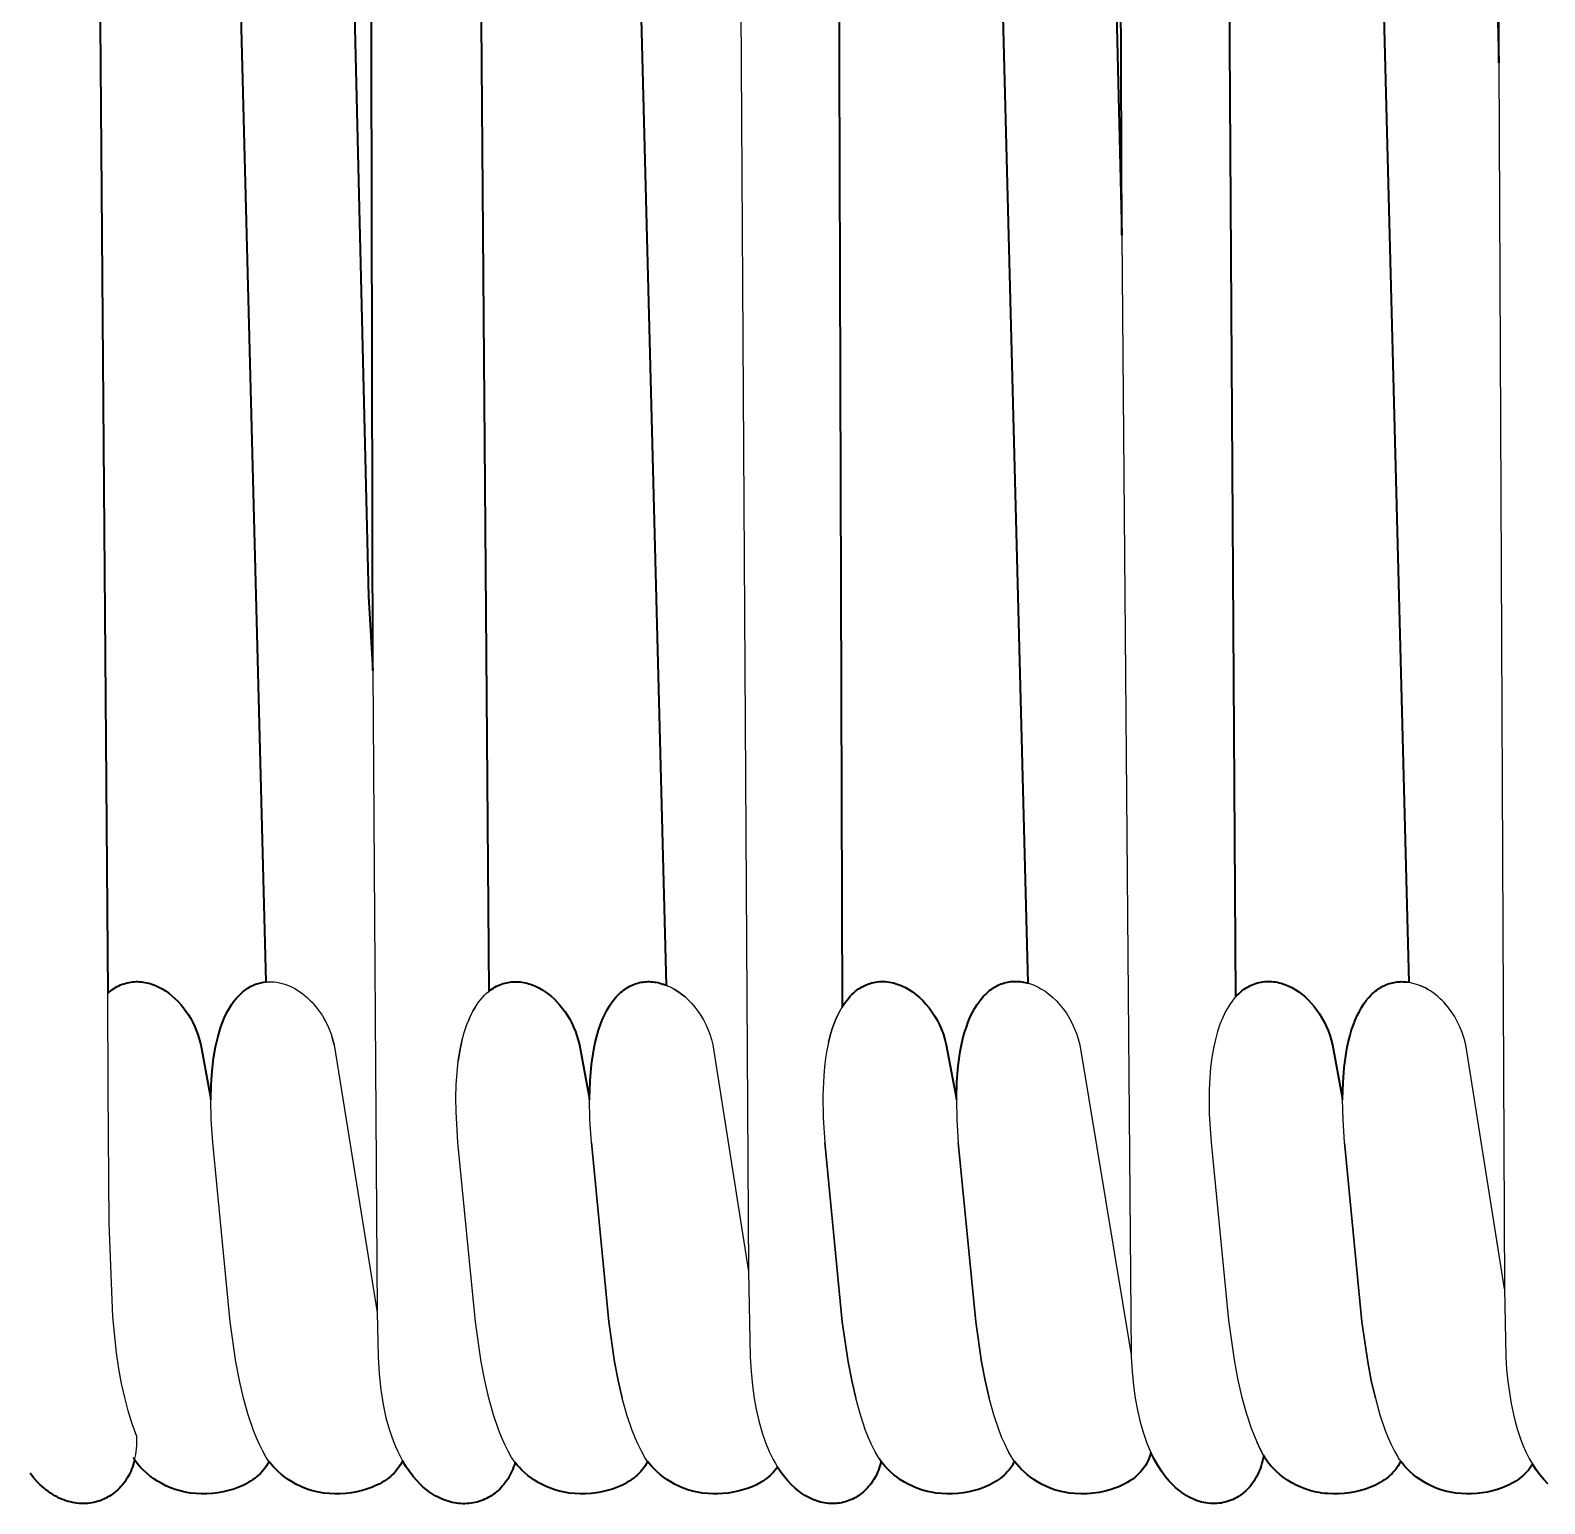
# Model space of a CAD drawing. Header units: millimetres. Extents: x 0 to 1881, y -1115 to 723.
# Drawn here: x 1532.2 to 1607.8, y -1089.6 to -1016.1 of the extents above; entities that cross this region are included whole.
import ezdxf

# ---------------------------------------------------------------- set-up
doc = ezdxf.new("R2010")
doc.units = ezdxf.units.MM
doc.layers.add('Blocks', color=7, linetype='Continuous')
doc.layers.add('Blocks$Inner', color=7, linetype='Continuous', lineweight=25, true_color=0x007f00)
doc.layers.add('Blocks$Outline', color=7, linetype='Continuous', lineweight=35, true_color=0xff3f3f)

# ---------------------------------------------------------------- blocks, each defined once
blk = doc.blocks.new('PK4 Lounge Chair Top')
at = {"layer": 'Blocks$Inner'}
for p, q in [((430.121, -335.776), (420.644, 58.159)), ((387.416, -373.026), (376.736, 39.684)), ((400.521, -373.118), (400.691, -373.175)), ((425.128, -373.025), (425.288, -373.054))]:
    blk.add_line(p, q, dxfattribs=at)
for points in [[(376.196, 219.743), (380.468, 82.014), (381.064, 63.228), (381.153, 62.451), (381.278, 61.724), (381.436, 61.047), (381.624, 60.421), (381.838, 59.847), (381.954, 59.579), (382.075, 59.325), (382.202, 59.084), (382.332, 58.857), (382.468, 58.643), (382.607, 58.443), (392.522, -353.794), (392.742, -357.5)], [(394.642, 200.475), (393.332, 82.894), (393.526, 82.753), (393.714, 82.598), (393.896, 82.429), (394.07, 82.248), (394.235, 82.052), (394.39, 81.844), (394.536, 81.622), (394.669, 81.387), (394.791, 81.139), (394.899, 80.878), (394.993, 80.605), (395.072, 80.318), (395.135, 80.019), (395.181, 79.707), (395.209, 79.382), (395.219, 79.045), (396.962, -175.76), (398.521, -373.508)], [(427.733, 57.156), (429.795, -257.209), (430.121, -335.776), (430.585, -391.638)], [(375.629, -397.544), (375.824, -397.786), (376.024, -398.005), (376.126, -398.106), (376.23, -398.202), (376.334, -398.293), (376.44, -398.378), (376.547, -398.458), (376.654, -398.532), (376.762, -398.602), (376.871, -398.666), (376.98, -398.725), (377.09, -398.779), (377.2, -398.828), (377.31, -398.873), (377.42, -398.912), (377.531, -398.946), (377.641, -398.976), (377.751, -399), (377.861, -399.02), (377.97, -399.036), (378.08, -399.046), (378.188, -399.052), (378.296, -399.054), (378.403, -399.051), (378.51, -399.044), (378.615, -399.032), (378.719, -399.016), (378.822, -398.996), (378.924, -398.971), (379.025, -398.942), (379.124, -398.91), (379.222, -398.872), (379.318, -398.831), (379.412, -398.786), (379.504, -398.737), (379.595, -398.684), (379.683, -398.628), (379.77, -398.567), (379.854, -398.503), (379.936, -398.435), (380.015, -398.363), (380.092, -398.287), (380.166, -398.209), (380.238, -398.126), (380.307, -398.04), (380.372, -397.951), (380.435, -397.858), (380.495, -397.762), (380.552, -397.663), (380.605, -397.56), (380.654, -397.454), (380.701, -397.345), (380.743, -397.233), (380.783, -397.118), (380.818, -397), (380.849, -396.879), (380.907, -396.604), (380.93, -396.462), (380.947, -396.317), (380.959, -396.169), (380.965, -396.018), (380.965, -395.863), (380.958, -395.703), (380.733, -395.076), (380.533, -394.435), (380.355, -393.77), (380.2, -393.071)], [(380.733, -395.076), (380.533, -394.435), (380.355, -393.77), (380.2, -393.071), (380.065, -392.329), (379.95, -391.534), (379.769, -389.741), (379.576, -385.074), (379.532, -378.431), (379.506, -373.606), (377.947, -175.76), (376.736, 39.684), (376.521, 79.045)], [(409.996, 82.979), (409.951, 82.935), (409.907, 82.889), (409.865, 82.841), (409.825, 82.792), (409.747, 82.688), (409.676, 82.577), (409.612, 82.459), (409.582, 82.397), (409.553, 82.334), (409.502, 82.202), (409.458, 82.063), (409.421, 81.918), (409.392, 81.765), (409.371, 81.605), (409.358, 81.438), (409.354, 81.263), (409.452, 57.624), (410.78, -257.209), (410.871, -286.185), (411.491, -387.47)], [(415.94, 81.668), (415.75, 81.542), (415.564, 81.401), (415.383, 81.245), (415.208, 81.073), (415.04, 80.886), (415.113, 80.681), (415.179, 80.469), (415.237, 80.25), (415.285, 80.024), (415.324, 79.79), (415.352, 79.549), (415.37, 79.301), (415.375, 79.045), (415.415, 14.631), (415.534, -175.76), (416.16, -374.282)], [(407.387, -373.195), (395.754, 76.332)], [(447.635, -172.429), (448.811, -257.209), (448.931, -327.17), (449.222, -388.337), (449.286, -391.742), (449.321, -392.374), (449.378, -392.968), (449.545, -394.067), (449.639, -394.527), (449.745, -394.964), (449.862, -395.378), (449.99, -395.768), (450.13, -396.135), (450.279, -396.478), (450.438, -396.798), (450.607, -397.093), (450.788, -397.372), (450.977, -397.627), (451.172, -397.861), (451.372, -398.072)], [(433.573, 79.553), (433.592, 79.303), (433.599, 79.045), (433.735, 41.495), (434.549, -175.76), (435.798, -373.778), (435.709, -373.882), (435.622, -373.993), (435.537, -374.111), (435.454, -374.236), (435.374, -374.368), (435.297, -374.508), (435.222, -374.655)], [(439.674, 57.547), (448.931, -327.17)], [(392.526, -257.209), (392.742, -357.5), (392.954, -389.529), (393.001, -391.742), (393.049, -392.588), (393.133, -393.376), (393.249, -394.106), (393.395, -394.782), (393.567, -395.393), (393.763, -395.951), (393.87, -396.211), (393.982, -396.458), (394.098, -396.694), (394.22, -396.918), (394.391, -397.201), (394.569, -397.463), (394.754, -397.704), (394.944, -397.924), (395.14, -398.123), (395.24, -398.215), (395.341, -398.302), (395.442, -398.384), (395.545, -398.461), (395.648, -398.533), (395.752, -398.601), (395.857, -398.663), (395.962, -398.721), (396.067, -398.774), (396.173, -398.823), (396.279, -398.867), (396.385, -398.906), (396.491, -398.941), (396.598, -398.971), (396.704, -398.997), (396.81, -399.019), (396.916, -399.036), (397.021, -399.049), (397.126, -399.057), (397.23, -399.062), (397.334, -399.062), (397.437, -399.058), (397.54, -399.05), (397.641, -399.038), (397.741, -399.022), (397.841, -399.001), (397.939, -398.977), (398.036, -398.95), (398.131, -398.918), (398.226, -398.882), (398.318, -398.843), (398.409, -398.8), (398.499, -398.754), (398.586, -398.703), (398.672, -398.65), (398.756, -398.592), (398.838, -398.531), (398.918, -398.467), (398.995, -398.399), (399.07, -398.328), (399.143, -398.254), (399.214, -398.176), (399.281, -398.096), (399.347, -398.011), (399.409, -397.924), (399.469, -397.834), (399.526, -397.741), (399.579, -397.644), (399.63, -397.545), (399.678, -397.443), (399.722, -397.338), (399.763, -397.23), (399.8, -397.119), (399.834, -397.005), (399.742, -396.879), (399.7, -396.817), (399.662, -396.756), (399.487, -396.444), (399.323, -396.115), (399.169, -395.768), (399.024, -395.406), (398.761, -394.633), (398.53, -393.802), (398.328, -392.918), (398.151, -391.985), (397.859, -389.992), (396.988, -381.033)], [(433.735, 41.495), (444.462, -373.05), (444.579, -373.073), (444.695, -373.102), (444.81, -373.136), (444.925, -373.177), (445.039, -373.223), (445.152, -373.274), (445.264, -373.33), (445.374, -373.392), (445.484, -373.459)], [(415.415, 14.631), (425.448, -373.094), (425.556, -373.128), (425.662, -373.166), (425.768, -373.21), (425.873, -373.258), (425.977, -373.31), (426.08, -373.368), (426.182, -373.429), (426.283, -373.495), (426.382, -373.566), (426.48, -373.64), (426.67, -373.801), (426.853, -373.979), (427.028, -374.171), (427.193, -374.377), (427.348, -374.597), (427.492, -374.829), (427.624, -375.074), (427.743, -375.33), (427.848, -375.597), (427.939, -375.874), (428.013, -376.161), (430.585, -391.638), (430.588, -391.742), (430.628, -392.474), (430.696, -393.158), (430.788, -393.799), (430.9, -394.403), (431.037, -394.994), (431.195, -395.54), (431.372, -396.044), (431.567, -396.505), (431.734, -396.842), (431.91, -397.154), (432.095, -397.44), (432.287, -397.702), (432.486, -397.939), (432.69, -398.151), (432.794, -398.249), (432.899, -398.341), (433.005, -398.426), (433.112, -398.506), (433.22, -398.581), (433.328, -398.65), (433.437, -398.713), (433.547, -398.77), (433.657, -398.822), (433.767, -398.869), (433.877, -398.911), (433.987, -398.947), (434.098, -398.977), (434.207, -399.003), (434.317, -399.023), (434.427, -399.039), (434.535, -399.049), (434.644, -399.054), (434.751, -399.055), (434.858, -399.05), (434.964, -399.041), (435.068, -399.027), (435.172, -399.008), (435.274, -398.984), (435.375, -398.956), (435.474, -398.924), (435.572, -398.886), (435.668, -398.845), (435.763, -398.799), (435.855, -398.749), (435.946, -398.694), (436.034, -398.635), (436.12, -398.572), (436.204, -398.505), (436.286, -398.434), (436.365, -398.359), (436.441, -398.28), (436.514, -398.197), (436.585, -398.11), (436.652, -398.019), (436.717, -397.925), (436.778, -397.827), (436.836, -397.725), (436.891, -397.62), (436.942, -397.511), (436.99, -397.399), (437.034, -397.284), (437.074, -397.165), (437.11, -397.042), (437.142, -396.917), (437.17, -396.788), (437.193, -396.657), (437.024, -396.342), (436.864, -396.011), (437.024, -396.342), (437.193, -396.657), (437.246, -396.756), (437.288, -396.824), (437.334, -396.893), (437.438, -397.035), (437.559, -397.179), (437.695, -397.325), (437.846, -397.47), (438.012, -397.613), (438.192, -397.753), (438.386, -397.887), (438.594, -398.013), (438.815, -398.131), (439.048, -398.238), (439.294, -398.334), (439.552, -398.415), (439.821, -398.48), (439.959, -398.507), (440.1, -398.529), (440.245, -398.546), (440.391, -398.559), (440.662, -398.569), (440.936, -398.566), (441.211, -398.548), (441.484, -398.515), (441.755, -398.468), (442.021, -398.406), (442.281, -398.33), (442.533, -398.238), (442.656, -398.186), (442.775, -398.131), (442.891, -398.072), (443.005, -398.009), (443.115, -397.942), (443.221, -397.871), (443.324, -397.797), (443.422, -397.718), (443.516, -397.636), (443.606, -397.55), (443.69, -397.46), (443.77, -397.365), (443.844, -397.267), (443.914, -397.165), (443.977, -397.059), (444.034, -396.949)], [(381.279, -373.039), (381.191, -373.028), (381.103, -373.021), (381.015, -373.017), (380.927, -373.016), (380.84, -373.019), (380.752, -373.026), (380.665, -373.037), (380.578, -373.052), (380.492, -373.07), (380.406, -373.092), (380.32, -373.118), (380.235, -373.148), (380.151, -373.182), (380.067, -373.221), (379.985, -373.263), (379.903, -373.309), (379.821, -373.36), (379.741, -373.415), (379.662, -373.474), (379.583, -373.538), (379.506, -373.606)], [(379.984, -373.263), (380.067, -373.221), (380.151, -373.182)], [(380.406, -373.092), (380.32, -373.118), (380.235, -373.148)], [(381.629, -373.117), (381.542, -373.093), (381.454, -373.071), (381.367, -373.054), (381.279, -373.039), (381.191, -373.028), (381.103, -373.021)], [(386.287, -393.802), (386.085, -392.918), (385.908, -391.985), (385.616, -389.992), (384.745, -381.033), (384.673, -379.91), (384.655, -378.885), (384.151, -376.161), (384.092, -375.928), (384.022, -375.701), (383.942, -375.481), (383.853, -375.267), (383.755, -375.061), (383.649, -374.863), (383.534, -374.672), (383.412, -374.49), (383.283, -374.316), (383.148, -374.152), (383.006, -373.997), (382.859, -373.852), (382.707, -373.717), (382.55, -373.593), (382.39, -373.48), (382.225, -373.378), (382.058, -373.288), (381.887, -373.211), (381.715, -373.145), (381.629, -373.117), (381.542, -373.093), (381.454, -373.071)], [(381.888, -373.211), (381.802, -373.176), (381.715, -373.145)], [(385.917, -373.859), (386.029, -373.734), (386.144, -373.619), (386.262, -373.515), (386.383, -373.422), (386.506, -373.338), (386.631, -373.265), (386.758, -373.202), (386.822, -373.173), (386.887, -373.148), (387.018, -373.104), (387.149, -373.069), (387.017, -373.104), (386.887, -373.148), (386.758, -373.202), (386.694, -373.232), (386.631, -373.265), (386.506, -373.338)], [(387.149, -373.069), (387.282, -373.043), (387.416, -373.026), (387.55, -373.019), (387.684, -373.019), (387.818, -373.028), (387.953, -373.045), (388.087, -373.07), (388.22, -373.103), (388.353, -373.143), (388.485, -373.191), (388.616, -373.247), (388.745, -373.309), (388.873, -373.378), (388.999, -373.455), (389.123, -373.538), (389.245, -373.627), (389.364, -373.723), (389.481, -373.825), (389.594, -373.933), (389.705, -374.046), (389.812, -374.166), (389.916, -374.291), (390.016, -374.421), (390.112, -374.557), (390.204, -374.697), (390.292, -374.842), (390.375, -374.993), (390.452, -375.147), (390.375, -374.993), (390.292, -374.842)], [(388.745, -373.309), (388.873, -373.378), (388.999, -373.455), (389.123, -373.538), (389.245, -373.627)], [(398.53, -393.802), (398.328, -392.918), (398.151, -391.985), (397.859, -389.992), (396.988, -381.033), (396.895, -379.504), (396.888, -378.809), (396.904, -378.159), (396.943, -377.553), (397.004, -376.991), (397.085, -376.47), (397.184, -375.991), (397.302, -375.551), (397.437, -375.151), (397.509, -374.965), (397.586, -374.788), (397.666, -374.621), (397.75, -374.462), (397.837, -374.313), (397.926, -374.173), (398.019, -374.041), (398.115, -373.918), (398.213, -373.803), (398.313, -373.696), (398.416, -373.598), (398.521, -373.508), (398.598, -373.448), (398.676, -373.392), (398.754, -373.341), (398.834, -373.293), (398.914, -373.249), (398.996, -373.209), (399.078, -373.173), (399.16, -373.141), (399.243, -373.113), (399.327, -373.089), (399.411, -373.068), (399.496, -373.051), (399.581, -373.037), (399.666, -373.028), (399.751, -373.021), (399.837, -373.019)], [(399.666, -373.028), (399.751, -373.021), (399.837, -373.019), (399.923, -373.019), (400.008, -373.023), (400.094, -373.031), (400.18, -373.042), (400.266, -373.056), (400.351, -373.073), (400.436, -373.094), (400.522, -373.118), (400.606, -373.145), (400.691, -373.175), (400.858, -373.244), (401.023, -373.325), (401.185, -373.417), (401.345, -373.52), (401.5, -373.634), (401.652, -373.758), (401.799, -373.893), (401.941, -374.037), (402.078, -374.19), (402.209, -374.353), (402.334, -374.524), (402.451, -374.703), (402.562, -374.89), (402.665, -375.085), (402.76, -375.287), (402.846, -375.496), (402.923, -375.712), (402.991, -375.933), (403.049, -376.161), (403.553, -378.885)], [(403.643, -381.033), (403.571, -379.91), (403.553, -378.885), (403.58, -377.971), (403.65, -377.143), (403.762, -376.4), (403.832, -376.059), (403.911, -375.738), (403.999, -375.438), (404.095, -375.156), (404.198, -374.894), (404.309, -374.65), (404.427, -374.425), (404.551, -374.218), (404.681, -374.028), (404.748, -373.94), (404.816, -373.856), (404.886, -373.777), (404.956, -373.702), (405.028, -373.63), (405.102, -373.563), (405.176, -373.5), (405.251, -373.442), (405.327, -373.387), (405.405, -373.336), (405.482, -373.289), (405.561, -373.246), (405.641, -373.206), (405.721, -373.171), (405.802, -373.139), (405.883, -373.111), (405.965, -373.087), (406.047, -373.066)], [(405.102, -373.563), (405.176, -373.5), (405.251, -373.442), (405.327, -373.387), (405.404, -373.336)], [(405.721, -373.171), (405.802, -373.139), (405.883, -373.111), (405.965, -373.087), (406.047, -373.066), (406.13, -373.049), (406.213, -373.036), (406.297, -373.026), (406.381, -373.019), (406.465, -373.016), (406.549, -373.016), (406.633, -373.02), (406.717, -373.027), (406.801, -373.037), (406.886, -373.05), (406.97, -373.067), (407.054, -373.086)], [(406.465, -373.016), (406.549, -373.016), (406.633, -373.02), (406.717, -373.027), (406.801, -373.037), (406.886, -373.05), (406.97, -373.067), (407.054, -373.086), (407.221, -373.135), (407.387, -373.195), (407.485, -373.236), (407.582, -373.282), (407.678, -373.331), (407.774, -373.384), (407.962, -373.502), (408.145, -373.634), (408.323, -373.78), (408.494, -373.94), (408.323, -373.78), (408.145, -373.634), (408.054, -373.566), (407.962, -373.502), (407.774, -373.384)], [(416.983, -373.381), (417.074, -373.322), (417.165, -373.268), (417.258, -373.22), (417.352, -373.176), (417.446, -373.138)], [(417.258, -373.219), (417.352, -373.176), (417.446, -373.138), (417.541, -373.105), (417.637, -373.077), (417.734, -373.053), (417.831, -373.035)], [(417.637, -373.077), (417.734, -373.053), (417.831, -373.035), (417.929, -373.021), (418.027, -373.013), (418.125, -373.008), (418.224, -373.009), (418.322, -373.014), (418.421, -373.023)], [(418.224, -373.009), (418.322, -373.014), (418.421, -373.023), (418.519, -373.037), (418.618, -373.055), (418.716, -373.078), (418.813, -373.104), (418.911, -373.135)], [(418.716, -373.078), (418.813, -373.104), (418.911, -373.135), (419.008, -373.17), (419.104, -373.209), (419.199, -373.252), (419.294, -373.298), (419.481, -373.403), (419.664, -373.522), (419.843, -373.656), (420.015, -373.803), (420.182, -373.962), (420.342, -374.135), (420.494, -374.319), (420.638, -374.515), (420.773, -374.722), (420.899, -374.939), (421.014, -375.166), (421.118, -375.402), (421.211, -375.647), (421.291, -375.9), (421.358, -376.161), (421.862, -378.885), (421.886, -378.011), (421.951, -377.216)], [(419.2, -373.252), (419.104, -373.209), (419.008, -373.17)], [(423.154, -373.816), (423.221, -373.741), (423.289, -373.67), (423.358, -373.603), (423.428, -373.54), (423.499, -373.48), (423.57, -373.425), (423.643, -373.372), (423.717, -373.324), (423.791, -373.279), (423.866, -373.237), (423.942, -373.199), (424.018, -373.165), (424.095, -373.133)], [(423.942, -373.199), (424.018, -373.165), (424.095, -373.133), (424.173, -373.106), (424.251, -373.081), (424.329, -373.06), (424.408, -373.042), (424.487, -373.028), (424.567, -373.017), (424.646, -373.009), (424.726, -373.004)], [(424.251, -373.081), (424.329, -373.06), (424.408, -373.042)], [(424.487, -373.028), (424.567, -373.017), (424.646, -373.009), (424.726, -373.004), (424.807, -373.002), (424.887, -373.003), (424.967, -373.007), (425.048, -373.014), (425.128, -373.025), (425.208, -373.038), (425.288, -373.054), (425.448, -373.094)], [(435.798, -373.778), (435.875, -373.696), (435.953, -373.619), (436.033, -373.546), (436.113, -373.479), (436.195, -373.416), (436.278, -373.357), (436.363, -373.304), (436.448, -373.255), (436.534, -373.21), (436.62, -373.17), (436.708, -373.135), (436.796, -373.103), (436.885, -373.076), (436.975, -373.054), (437.064, -373.035)], [(436.195, -373.416), (436.278, -373.357), (436.363, -373.304), (436.448, -373.255), (436.534, -373.21)], [(436.885, -373.076), (436.975, -373.054), (437.065, -373.035), (437.155, -373.021), (437.246, -373.011), (437.336, -373.004), (437.428, -373.002), (437.519, -373.004), (437.61, -373.01), (437.702, -373.019), (437.793, -373.032), (437.884, -373.049), (437.975, -373.07), (438.066, -373.094), (438.156, -373.122), (438.246, -373.153), (438.425, -373.226), (438.601, -373.312), (438.774, -373.411), (438.943, -373.523), (439.108, -373.647), (439.269, -373.782), (439.424, -373.929), (439.574, -374.086), (439.717, -374.254), (439.854, -374.432), (439.983, -374.619), (440.104, -374.816), (440.216, -375.021), (440.104, -374.816), (439.983, -374.619), (439.854, -374.432), (439.717, -374.254)], [(437.336, -373.004), (437.428, -373.002), (437.519, -373.004)], [(442.315, -373.961), (442.439, -373.811), (442.567, -373.675), (442.633, -373.612), (442.699, -373.552), (442.767, -373.495), (442.835, -373.442), (442.904, -373.393), (442.973, -373.346), (443.044, -373.303), (443.115, -373.262), (443.187, -373.226), (443.259, -373.192), (443.331, -373.161), (443.405, -373.133), (443.479, -373.109), (443.553, -373.087), (443.627, -373.068), (443.702, -373.052), (443.778, -373.04), (443.853, -373.03), (443.929, -373.023), (444.005, -373.018), (444.081, -373.017), (444.157, -373.018), (444.31, -373.028), (444.462, -373.05), (444.579, -373.073), (444.695, -373.102)], [(443.553, -373.087), (443.627, -373.068), (443.702, -373.052), (443.778, -373.04), (443.853, -373.03)], [(444.157, -373.018), (444.234, -373.022), (444.31, -373.028)], [(449.222, -388.337), (447.288, -376.161), (447.207, -375.853), (447.108, -375.557), (446.992, -375.273), (446.86, -375.002), (446.714, -374.744), (446.554, -374.501), (446.382, -374.273), (446.291, -374.165), (446.198, -374.061), (446.103, -373.961), (446.004, -373.866), (445.904, -373.775), (445.802, -373.689), (445.698, -373.608), (445.591, -373.531), (445.484, -373.459), (445.374, -373.392), (445.264, -373.33), (445.152, -373.274), (445.039, -373.223)], [(384.719, -377.464), (384.792, -376.837), (384.891, -376.262), (385.013, -375.74), (385.083, -375.498), (385.157, -375.268), (385.237, -375.051), (385.321, -374.846), (385.41, -374.652), (385.504, -374.471), (385.601, -374.301), (385.703, -374.142), (385.808, -373.995), (385.917, -373.859), (386.029, -373.734), (386.144, -373.619)], [(404.681, -374.028), (404.747, -373.94), (404.816, -373.856)], [(408.494, -373.939), (408.659, -374.112), (408.815, -374.297), (408.964, -374.494), (409.103, -374.702), (409.232, -374.921), (409.351, -375.15), (409.458, -375.389)], [(415.479, -376.051), (415.568, -375.697), (415.668, -375.368), (415.778, -375.062), (415.896, -374.779), (416.024, -374.519), (416.16, -374.282), (416.234, -374.165), (416.31, -374.055), (416.389, -373.951), (416.469, -373.852), (416.551, -373.76), (416.634, -373.673), (416.719, -373.592), (416.806, -373.516)], [(423.428, -373.54), (423.289, -373.67), (423.221, -373.741), (423.154, -373.816), (423.023, -373.977), (422.898, -374.153), (422.778, -374.346), (422.664, -374.555), (422.555, -374.78), (422.453, -375.023), (422.358, -375.282), (422.27, -375.559), (422.19, -375.854), (422.117, -376.167), (422.053, -376.498), (421.951, -377.216), (421.886, -378.011), (421.862, -378.885), (421.88, -379.91), (421.952, -381.033), (422.823, -389.992), (423.115, -391.985), (423.292, -392.918), (423.494, -393.802)], [(442.567, -373.675), (442.439, -373.811), (442.315, -373.961), (442.195, -374.126), (442.08, -374.305), (441.97, -374.498)], [(446.004, -373.866), (445.904, -373.775), (445.802, -373.689)], [(446.554, -374.501), (446.382, -374.273), (446.198, -374.061)], [(383.412, -374.49), (383.534, -374.672), (383.649, -374.863)], [(397.837, -374.313), (397.75, -374.462), (397.666, -374.621), (397.586, -374.788), (397.51, -374.965)], [(408.964, -374.494), (409.103, -374.702), (409.232, -374.921), (409.351, -375.15), (409.458, -375.389), (409.553, -375.638), (409.635, -375.895), (409.704, -376.161), (411.491, -387.47), (411.573, -391.742), (411.615, -392.472), (411.684, -393.158), (411.772, -393.811), (411.883, -394.422), (412.015, -394.991), (412.166, -395.518), (412.335, -396.005), (412.521, -396.453), (412.722, -396.862)], [(416.024, -374.519), (415.896, -374.779), (415.778, -375.062), (415.668, -375.368), (415.568, -375.697), (415.479, -376.051), (415.401, -376.43), (415.335, -376.834), (415.28, -377.263), (415.239, -377.719), (415.198, -378.711), (415.215, -379.815), (415.297, -381.033)], [(421.211, -375.647), (421.118, -375.402), (421.014, -375.166), (420.899, -374.939), (420.773, -374.722)], [(435.374, -374.368), (435.297, -374.508), (435.222, -374.655), (435.15, -374.81), (435.016, -375.143), (434.894, -375.507), (434.785, -375.903), (434.691, -376.332), (434.613, -376.795), (434.55, -377.291), (434.505, -377.823), (434.479, -378.391)], [(441.227, -381.033), (441.155, -379.91), (441.137, -378.885), (441.159, -378.054), (441.217, -377.294), (441.31, -376.604), (441.434, -375.981), (441.507, -375.694), (441.587, -375.424), (441.674, -375.169), (441.767, -374.93), (441.866, -374.707)], [(441.674, -375.169), (441.767, -374.93), (441.866, -374.707), (441.97, -374.498), (442.08, -374.305), (442.195, -374.126)], [(390.452, -375.147), (390.525, -375.306), (390.593, -375.469), (390.655, -375.636), (390.711, -375.807), (390.762, -375.982), (390.806, -376.161), (392.954, -389.529)], [(403.832, -376.059), (403.911, -375.738), (403.999, -375.438)], [(434.894, -375.507), (434.785, -375.903), (434.691, -376.332), (434.613, -376.795), (434.55, -377.291), (434.505, -377.823), (434.479, -378.391), (434.483, -379.636), (434.572, -381.033), (435.434, -389.909), (435.721, -391.889), (435.894, -392.817), (436.091, -393.698), (436.316, -394.527), (436.573, -395.3), (436.714, -395.663), (436.864, -396.011)], [(440.216, -375.021), (440.32, -375.234), (440.414, -375.455), (440.498, -375.683), (440.571, -375.919), (440.632, -376.161), (441.137, -378.885)], [(390.806, -376.161), (390.762, -375.982), (390.711, -375.807)], [(397.184, -375.991), (397.085, -376.47), (397.004, -376.991)], [(441.31, -376.604), (441.368, -376.284), (441.434, -375.981)], [(415.335, -376.834), (415.28, -377.263), (415.239, -377.719)], [(396.895, -379.504), (396.888, -378.809), (396.904, -378.159)], [(394.22, -396.918), (394.164, -397.03), (394.101, -397.138), (394.033, -397.242), (393.959, -397.342), (393.88, -397.438), (393.796, -397.53), (393.707, -397.618), (393.613, -397.702), (393.514, -397.781), (393.412, -397.857), (393.306, -397.929), (393.195, -397.997), (393.082, -398.062), (392.965, -398.122), (392.845, -398.178), (392.722, -398.231), (392.469, -398.324), (392.207, -398.403), (391.939, -398.466), (391.667, -398.514), (391.391, -398.547), (391.114, -398.566), (390.838, -398.569), (390.565, -398.559), (390.299, -398.532), (390.042, -398.49), (389.795, -398.434), (389.557, -398.364), (389.328, -398.282), (389.11, -398.189), (388.902, -398.087), (388.706, -397.976), (388.52, -397.859), (388.345, -397.735), (388.182, -397.608), (388.031, -397.477), (387.893, -397.345), (387.766, -397.212), (387.653, -397.079), (387.552, -396.949), (387.482, -396.851), (387.449, -396.803), (387.419, -396.756), (387.245, -396.444), (387.081, -396.115), (386.926, -395.768), (386.781, -395.406), (386.518, -394.633), (386.287, -393.802), (386.085, -392.918), (385.908, -391.985), (385.616, -389.992), (384.745, -381.033)], [(406.143, -396.444), (405.978, -396.115), (405.824, -395.768), (405.679, -395.406), (405.416, -394.633), (405.185, -393.802), (404.983, -392.918), (404.806, -391.985), (404.514, -389.992), (403.643, -381.033), (404.514, -389.992), (404.806, -391.985), (404.983, -392.918), (405.185, -393.802)], [(412.335, -396.005), (412.521, -396.453), (412.722, -396.862), (412.828, -397.053), (412.937, -397.234), (413.104, -397.485), (413.276, -397.716), (413.453, -397.928), (413.635, -398.12), (413.821, -398.294), (413.915, -398.373), (414.01, -398.448), (414.106, -398.519), (414.202, -398.585), (414.299, -398.646), (414.396, -398.703), (414.494, -398.756), (414.591, -398.804), (414.69, -398.848), (414.788, -398.887), (414.886, -398.923), (414.985, -398.954), (415.083, -398.981), (415.181, -399.003), (415.279, -399.022), (415.377, -399.036), (415.474, -399.047), (415.571, -399.053), (415.667, -399.056), (415.763, -399.054), (415.858, -399.049), (415.952, -399.04), (416.046, -399.027), (416.138, -399.011), (416.229, -398.99), (416.32, -398.966), (416.409, -398.939), (416.497, -398.907), (416.584, -398.872), (416.669, -398.834), (416.753, -398.792), (416.836, -398.747), (416.916, -398.698), (416.995, -398.646), (417.073, -398.591), (417.148, -398.532), (417.222, -398.47), (417.294, -398.405), (417.364, -398.337), (417.431, -398.265), (417.496, -398.191), (417.559, -398.113), (417.62, -398.032), (417.678, -397.949), (417.734, -397.862), (417.787, -397.773), (417.838, -397.68), (417.885, -397.585), (417.93, -397.487), (417.972, -397.387), (418.047, -397.177), (418.11, -396.957), (418.036, -396.855), (418.002, -396.805), (417.971, -396.756), (417.797, -396.444), (417.632, -396.115), (417.478, -395.768), (417.333, -395.406), (417.07, -394.633), (416.839, -393.802), (416.637, -392.918), (416.46, -391.985), (416.168, -389.992), (415.297, -381.033), (416.168, -389.992), (416.46, -391.985), (416.637, -392.918), (416.839, -393.802)], [(418.002, -396.805), (418.036, -396.855), (418.11, -396.957), (418.211, -397.088), (418.325, -397.219), (418.451, -397.352), (418.59, -397.484), (418.741, -397.614), (418.904, -397.741), (419.078, -397.863), (419.264, -397.98), (419.46, -398.09), (419.667, -398.191), (419.885, -398.283), (420.112, -398.365), (420.349, -398.434), (420.596, -398.491), (420.852, -398.532), (421.116, -398.559), (421.388, -398.569), (421.661, -398.566), (421.936, -398.548), (422.209, -398.515), (422.48, -398.468), (422.747, -398.406), (423.007, -398.33), (423.259, -398.238), (423.5, -398.131), (423.617, -398.072), (423.73, -398.009), (423.84, -397.942), (423.946, -397.871), (424.049, -397.797), (424.147, -397.718), (424.241, -397.636), (424.331, -397.55), (424.416, -397.46), (424.495, -397.365), (424.57, -397.267), (424.639, -397.165), (424.702, -397.059), (424.76, -396.949), (424.689, -396.851), (424.656, -396.803), (424.641, -396.779), (424.627, -396.756), (424.452, -396.444), (424.288, -396.115), (424.133, -395.768), (423.989, -395.406), (423.725, -394.633), (423.494, -393.802), (423.292, -392.918), (423.115, -391.985), (422.823, -389.992), (421.952, -381.033)], [(442.769, -393.802), (442.567, -392.918), (442.39, -391.985), (442.098, -389.992), (441.227, -381.033), (442.098, -389.992), (442.39, -391.985), (442.567, -392.918), (442.769, -393.802), (443, -394.633), (443.263, -395.406), (443.408, -395.768), (443.562, -396.115), (443.727, -396.444), (443.901, -396.756), (443.931, -396.803), (443.964, -396.851), (444.034, -396.949), (444.135, -397.079), (444.248, -397.212), (444.374, -397.345), (444.513, -397.477), (444.664, -397.608), (444.827, -397.735), (445.001, -397.859), (445.187, -397.976), (445.384, -398.086), (445.592, -398.189), (445.81, -398.282), (446.038, -398.364), (446.276, -398.434), (446.524, -398.49), (446.781, -398.532), (447.047, -398.559), (447.306, -398.569), (447.568, -398.566), (447.831, -398.551), (448.093, -398.521), (448.353, -398.479), (448.609, -398.423), (448.86, -398.353), (449.103, -398.269), (449.338, -398.172), (449.452, -398.118), (449.562, -398.06), (449.671, -397.999), (449.775, -397.935), (449.877, -397.867), (449.975, -397.795), (450.069, -397.72), (450.159, -397.641), (450.245, -397.559), (450.327, -397.473), (450.404, -397.383), (450.477, -397.29), (450.545, -397.194), (450.607, -397.093)], [(435.894, -392.817), (436.091, -393.698), (436.316, -394.527)], [(393.395, -394.782), (393.567, -395.393), (393.763, -395.951)], [(449.639, -394.527), (449.745, -394.964), (449.862, -395.378), (449.99, -395.768), (450.13, -396.135)], [(399.834, -397.005), (399.938, -397.133), (400.053, -397.262), (400.181, -397.392), (400.32, -397.52), (400.471, -397.647), (400.633, -397.769), (400.806, -397.888), (400.989, -398.001), (401.183, -398.107), (401.387, -398.205), (401.601, -398.293), (401.824, -398.372), (402.057, -398.439), (402.299, -398.493), (402.549, -398.533), (402.807, -398.559), (403.078, -398.569), (403.352, -398.566), (403.627, -398.548), (403.9, -398.515), (404.171, -398.468), (404.438, -398.406), (404.697, -398.33), (404.949, -398.238), (405.191, -398.131), (405.307, -398.072), (405.421, -398.009), (405.531, -397.942), (405.637, -397.872), (405.74, -397.797), (405.838, -397.719), (405.932, -397.636), (406.021, -397.55), (406.106, -397.46), (406.186, -397.365), (406.26, -397.267), (406.329, -397.165), (406.393, -397.059), (406.45, -396.949), (406.38, -396.851), (406.347, -396.803), (406.317, -396.756), (406.143, -396.444), (405.978, -396.115), (405.824, -395.768)], [(443.263, -395.406), (443.408, -395.768), (443.562, -396.115)], [(380.764, -396.756), (380.849, -396.879), (380.946, -397.013), (381.056, -397.149), (381.181, -397.286), (381.319, -397.424), (381.47, -397.56), (381.634, -397.693), (381.81, -397.822), (381.999, -397.945), (382.2, -398.061), (382.412, -398.169), (382.635, -398.267), (382.87, -398.353), (383.115, -398.427), (383.37, -398.487), (383.635, -398.531), (383.91, -398.559), (384.181, -398.569), (384.454, -398.566), (384.729, -398.548), (385.003, -398.515), (385.273, -398.468), (385.54, -398.406), (385.8, -398.33), (386.052, -398.238), (386.293, -398.131), (386.41, -398.072), (386.523, -398.009), (386.633, -397.942), (386.739, -397.872), (386.842, -397.797), (386.94, -397.719), (387.034, -397.636), (387.124, -397.55), (387.208, -397.46), (387.288, -397.365), (387.363, -397.267), (387.432, -397.165), (387.495, -397.059), (387.552, -396.949)], [(424.76, -396.949), (424.86, -397.079), (424.973, -397.212), (425.099, -397.345), (425.238, -397.477), (425.389, -397.608), (425.552, -397.735), (425.727, -397.859), (425.912, -397.976), (426.109, -398.087), (426.317, -398.189), (426.535, -398.282), (426.763, -398.364), (427.001, -398.434), (427.249, -398.49), (427.506, -398.532), (427.772, -398.559), (428.075, -398.57), (428.38, -398.563), (428.686, -398.538), (428.99, -398.495), (429.289, -398.434), (429.582, -398.354), (429.724, -398.307), (429.864, -398.256), (430.001, -398.2), (430.135, -398.139), (430.265, -398.073), (430.391, -398.003), (430.513, -397.927), (430.63, -397.847), (430.743, -397.763), (430.85, -397.673), (430.952, -397.578), (431.048, -397.479), (431.137, -397.374), (431.221, -397.265), (431.297, -397.151), (431.366, -397.032), (431.429, -396.908), (431.483, -396.778), (431.529, -396.644), (431.567, -396.505)], [(412.937, -397.234), (412.871, -397.325), (412.8, -397.413), (412.724, -397.498), (412.645, -397.579), (412.562, -397.657), (412.475, -397.732), (412.384, -397.803), (412.29, -397.871), (412.193, -397.936), (412.093, -397.998), (411.884, -398.112), (411.664, -398.212), (411.436, -398.301), (411.201, -398.376), (410.959, -398.439), (410.713, -398.49), (410.464, -398.528), (410.213, -398.554), (409.962, -398.567), (409.711, -398.569), (409.463, -398.559), (409.197, -398.532), (408.94, -398.49), (408.692, -398.434), (408.454, -398.364), (408.226, -398.282), (408.008, -398.189), (407.8, -398.087), (407.603, -397.976), (407.418, -397.859), (407.243, -397.735), (407.08, -397.608), (406.929, -397.477), (406.791, -397.345), (406.664, -397.212), (406.551, -397.079), (406.45, -396.949)]]:
    blk.add_lwpolyline(points, dxfattribs=at)
for points in [[(416.983, -373.381), (416.894, -373.446), (416.806, -373.516), (416.894, -373.446)], [(384.673, -378.147), (384.719, -377.464), (384.673, -378.147), (384.655, -378.885)]]:
    blk.add_lwpolyline(points, close=True, dxfattribs=at)
at = {"layer": 'Blocks$Outline'}
for points in [[(451.372, -398.072), (451.172, -397.861), (450.977, -397.627), (450.788, -397.372), (450.607, -397.093), (450.545, -397.194), (450.477, -397.29), (450.404, -397.383), (450.327, -397.473), (450.245, -397.559), (450.159, -397.641), (450.069, -397.72), (449.975, -397.795), (449.877, -397.867), (449.775, -397.935), (449.671, -397.999), (449.562, -398.06), (449.452, -398.118), (449.338, -398.172), (449.103, -398.269), (448.86, -398.353), (448.609, -398.423), (448.353, -398.479), (448.093, -398.521), (447.831, -398.551), (447.568, -398.566), (447.306, -398.569), (447.047, -398.559), (446.781, -398.532), (446.524, -398.49), (446.276, -398.434), (446.038, -398.364), (445.81, -398.282), (445.592, -398.189), (445.384, -398.086), (445.187, -397.976), (445.001, -397.859), (444.827, -397.735), (444.664, -397.608), (444.513, -397.477), (444.374, -397.345), (444.248, -397.212), (444.135, -397.079), (444.034, -396.949), (443.977, -397.059), (443.914, -397.165), (443.844, -397.267), (443.77, -397.365), (443.69, -397.46), (443.606, -397.55), (443.516, -397.636), (443.422, -397.718), (443.324, -397.797), (443.221, -397.871), (443.115, -397.942), (443.005, -398.009), (442.891, -398.072), (442.775, -398.131), (442.656, -398.186), (442.533, -398.238), (442.281, -398.33), (442.021, -398.406), (441.755, -398.468), (441.484, -398.515), (441.211, -398.548), (440.936, -398.566), (440.662, -398.569), (440.391, -398.559), (440.245, -398.546), (440.1, -398.529), (439.959, -398.507), (439.821, -398.48), (439.552, -398.415), (439.294, -398.334), (439.048, -398.238), (438.815, -398.131), (438.594, -398.013), (438.386, -397.887), (438.192, -397.753), (438.012, -397.613), (437.846, -397.47), (437.695, -397.325), (437.559, -397.179), (437.438, -397.035), (437.334, -396.893), (437.288, -396.824), (437.246, -396.756), (437.193, -396.657), (437.17, -396.788), (437.142, -396.917), (437.11, -397.042), (437.074, -397.165), (437.034, -397.284), (436.99, -397.399), (436.942, -397.511), (436.891, -397.62), (436.836, -397.725), (436.778, -397.827), (436.717, -397.925), (436.652, -398.019), (436.585, -398.11), (436.514, -398.197), (436.441, -398.28), (436.365, -398.359), (436.286, -398.434), (436.204, -398.505), (436.12, -398.572), (436.034, -398.635), (435.946, -398.694), (435.855, -398.749), (435.763, -398.799), (435.668, -398.845), (435.572, -398.886), (435.474, -398.924), (435.375, -398.956), (435.274, -398.984), (435.172, -399.008), (435.068, -399.027), (434.964, -399.041), (434.858, -399.05), (434.751, -399.055), (434.644, -399.054), (434.535, -399.049), (434.427, -399.039), (434.317, -399.023), (434.207, -399.003), (434.098, -398.977), (433.987, -398.947), (433.877, -398.911), (433.767, -398.869), (433.657, -398.822), (433.547, -398.77), (433.437, -398.713), (433.328, -398.65), (433.22, -398.581), (433.112, -398.506), (433.005, -398.426), (432.899, -398.341), (432.794, -398.249), (432.69, -398.151), (432.486, -397.939), (432.287, -397.702), (432.095, -397.44), (431.91, -397.154), (431.734, -396.842), (431.567, -396.505), (431.529, -396.644), (431.483, -396.778), (431.429, -396.908), (431.366, -397.032), (431.297, -397.151), (431.221, -397.265), (431.137, -397.374), (431.048, -397.479), (430.952, -397.578), (430.85, -397.673), (430.743, -397.763), (430.63, -397.847), (430.513, -397.927), (430.391, -398.003), (430.265, -398.073), (430.135, -398.139), (430.001, -398.2), (429.864, -398.256), (429.724, -398.307), (429.582, -398.354), (429.289, -398.434), (428.99, -398.495), (428.686, -398.538), (428.38, -398.563), (428.075, -398.57), (427.772, -398.559), (427.506, -398.532), (427.249, -398.49), (427.001, -398.434), (426.763, -398.364), (426.535, -398.282), (426.317, -398.189), (426.109, -398.087), (425.912, -397.976), (425.727, -397.859), (425.552, -397.735), (425.389, -397.608), (425.238, -397.477), (425.099, -397.345), (424.973, -397.212), (424.86, -397.079), (424.76, -396.949), (424.702, -397.059), (424.639, -397.165), (424.57, -397.267), (424.495, -397.365), (424.416, -397.46), (424.331, -397.55), (424.241, -397.636), (424.147, -397.718), (424.049, -397.797), (423.946, -397.871), (423.84, -397.942), (423.73, -398.009), (423.617, -398.072), (423.5, -398.131), (423.259, -398.238), (423.007, -398.33), (422.747, -398.406), (422.48, -398.468), (422.209, -398.515), (421.936, -398.548), (421.661, -398.566), (421.388, -398.569), (421.116, -398.559), (420.852, -398.532), (420.596, -398.491), (420.349, -398.434), (420.112, -398.365), (419.885, -398.283), (419.667, -398.191), (419.46, -398.09), (419.264, -397.98), (419.078, -397.863), (418.904, -397.741), (418.741, -397.614), (418.59, -397.484), (418.451, -397.352), (418.325, -397.219), (418.211, -397.088), (418.11, -396.957), (418.047, -397.177), (417.972, -397.387), (417.93, -397.487), (417.885, -397.585), (417.838, -397.68), (417.787, -397.773), (417.734, -397.862), (417.678, -397.949), (417.62, -398.032), (417.559, -398.113), (417.496, -398.191), (417.431, -398.265), (417.364, -398.337), (417.294, -398.405), (417.222, -398.47), (417.148, -398.532), (417.073, -398.591), (416.995, -398.646), (416.916, -398.698), (416.836, -398.747), (416.753, -398.792), (416.669, -398.834), (416.584, -398.872), (416.497, -398.907), (416.409, -398.939), (416.32, -398.966), (416.229, -398.99), (416.138, -399.011), (416.046, -399.027), (415.952, -399.04), (415.858, -399.049), (415.763, -399.054), (415.667, -399.056), (415.571, -399.053), (415.474, -399.047), (415.377, -399.036), (415.279, -399.022), (415.181, -399.003), (415.083, -398.981), (414.985, -398.954), (414.886, -398.923), (414.788, -398.887), (414.69, -398.848), (414.591, -398.804), (414.494, -398.756), (414.396, -398.703), (414.299, -398.646), (414.202, -398.585), (414.106, -398.519), (414.01, -398.448), (413.915, -398.373), (413.821, -398.294), (413.635, -398.12), (413.453, -397.928), (413.276, -397.716), (413.104, -397.485), (412.937, -397.234), (412.871, -397.325), (412.8, -397.413), (412.724, -397.498), (412.645, -397.579), (412.562, -397.657), (412.475, -397.732), (412.384, -397.803), (412.29, -397.871), (412.193, -397.936), (412.093, -397.998), (411.884, -398.112), (411.664, -398.212), (411.436, -398.301), (411.201, -398.376), (410.959, -398.439), (410.713, -398.49), (410.464, -398.528), (410.213, -398.554), (409.962, -398.567), (409.711, -398.569), (409.463, -398.559), (409.197, -398.532), (408.94, -398.49), (408.692, -398.434), (408.454, -398.364), (408.226, -398.282), (408.008, -398.189), (407.8, -398.087), (407.603, -397.976), (407.418, -397.859), (407.243, -397.735), (407.08, -397.608), (406.929, -397.477), (406.791, -397.345), (406.664, -397.212), (406.551, -397.079), (406.45, -396.949), (406.393, -397.059), (406.329, -397.165), (406.26, -397.267), (406.186, -397.365), (406.106, -397.46), (406.021, -397.55), (405.932, -397.636), (405.838, -397.719), (405.74, -397.797), (405.637, -397.872), (405.531, -397.942), (405.421, -398.009), (405.307, -398.072), (405.191, -398.131), (404.949, -398.238), (404.697, -398.33), (404.438, -398.406), (404.171, -398.468), (403.9, -398.515), (403.627, -398.548), (403.352, -398.566), (403.078, -398.569), (402.807, -398.559), (402.549, -398.533), (402.299, -398.493), (402.057, -398.439), (401.824, -398.372), (401.601, -398.293), (401.387, -398.205), (401.183, -398.107), (400.989, -398.001), (400.806, -397.888), (400.633, -397.769), (400.471, -397.647), (400.32, -397.52), (400.181, -397.392), (400.053, -397.262), (399.938, -397.133), (399.834, -397.005), (399.8, -397.119), (399.763, -397.23), (399.722, -397.338), (399.678, -397.443), (399.63, -397.545), (399.579, -397.644), (399.526, -397.741), (399.469, -397.834), (399.409, -397.924), (399.347, -398.011), (399.281, -398.096), (399.214, -398.176), (399.143, -398.254), (399.07, -398.328), (398.995, -398.399), (398.918, -398.467), (398.838, -398.531), (398.756, -398.592), (398.672, -398.65), (398.586, -398.703), (398.499, -398.754), (398.409, -398.8), (398.318, -398.843), (398.226, -398.882), (398.131, -398.918), (398.036, -398.95), (397.939, -398.977), (397.841, -399.001), (397.741, -399.022), (397.641, -399.038), (397.54, -399.05), (397.437, -399.058), (397.334, -399.062), (397.23, -399.062), (397.126, -399.057), (397.021, -399.049), (396.916, -399.036), (396.81, -399.019), (396.704, -398.997), (396.598, -398.971), (396.491, -398.941), (396.385, -398.906), (396.279, -398.867), (396.173, -398.823), (396.067, -398.774), (395.962, -398.721), (395.857, -398.663), (395.752, -398.601), (395.648, -398.533), (395.545, -398.461), (395.442, -398.384), (395.341, -398.302), (395.24, -398.215), (395.14, -398.123), (394.944, -397.924), (394.754, -397.704), (394.569, -397.463), (394.391, -397.201), (394.22, -396.918), (394.164, -397.03), (394.101, -397.138), (394.033, -397.242), (393.959, -397.342), (393.88, -397.438), (393.796, -397.53), (393.707, -397.618), (393.613, -397.702), (393.514, -397.781), (393.412, -397.857), (393.306, -397.929), (393.195, -397.997), (393.082, -398.062), (392.965, -398.122), (392.845, -398.178), (392.722, -398.231), (392.469, -398.324), (392.207, -398.403), (391.939, -398.466), (391.667, -398.514), (391.391, -398.547), (391.114, -398.566), (390.838, -398.569), (390.565, -398.559), (390.299, -398.532), (390.042, -398.49), (389.795, -398.434), (389.557, -398.364), (389.328, -398.282), (389.11, -398.189), (388.902, -398.087), (388.706, -397.976), (388.52, -397.859), (388.345, -397.735), (388.182, -397.608), (388.031, -397.477), (387.893, -397.345), (387.766, -397.212), (387.653, -397.079), (387.552, -396.949), (387.495, -397.059), (387.432, -397.165), (387.363, -397.267), (387.288, -397.365), (387.208, -397.46), (387.124, -397.55), (387.034, -397.636), (386.94, -397.719), (386.842, -397.797), (386.739, -397.872), (386.633, -397.942), (386.523, -398.009), (386.41, -398.072), (386.293, -398.131), (386.052, -398.238), (385.8, -398.33), (385.54, -398.406), (385.273, -398.468), (385.003, -398.515), (384.729, -398.548), (384.454, -398.566), (384.181, -398.569), (383.91, -398.559), (383.635, -398.531), (383.37, -398.487), (383.115, -398.427), (382.87, -398.353), (382.635, -398.267), (382.412, -398.169), (382.2, -398.061), (381.999, -397.945), (381.81, -397.822), (381.634, -397.693), (381.47, -397.56), (381.319, -397.424), (381.181, -397.286), (381.056, -397.149), (380.946, -397.013), (380.849, -396.879), (380.818, -397), (380.783, -397.118), (380.743, -397.233), (380.701, -397.345), (380.654, -397.454), (380.605, -397.56), (380.552, -397.663), (380.495, -397.762), (380.435, -397.858), (380.372, -397.951), (380.307, -398.04), (380.238, -398.126), (380.166, -398.209), (380.092, -398.287), (380.015, -398.363), (379.936, -398.435), (379.854, -398.503), (379.77, -398.567), (379.683, -398.628), (379.595, -398.684), (379.504, -398.737), (379.412, -398.786), (379.318, -398.831), (379.222, -398.872), (379.124, -398.91), (379.025, -398.942), (378.924, -398.971), (378.822, -398.996), (378.719, -399.016), (378.615, -399.032), (378.51, -399.044), (378.403, -399.051), (378.296, -399.054), (378.188, -399.052), (378.08, -399.046), (377.97, -399.036), (377.861, -399.02), (377.751, -399), (377.641, -398.976), (377.531, -398.946), (377.42, -398.912), (377.31, -398.873), (377.2, -398.828), (377.09, -398.779), (376.98, -398.725), (376.871, -398.666), (376.762, -398.602), (376.654, -398.532), (376.547, -398.458), (376.44, -398.378), (376.334, -398.293), (376.23, -398.202), (376.126, -398.106), (376.024, -398.005), (375.824, -397.786), (375.629, -397.544)], [(396.962, -175.76), (398.521, -373.508), (398.598, -373.448), (398.676, -373.392), (398.754, -373.341), (398.834, -373.293), (398.914, -373.249), (398.996, -373.209), (399.078, -373.173), (399.16, -373.141), (399.243, -373.113), (399.327, -373.089), (399.411, -373.068), (399.496, -373.051), (399.581, -373.037), (399.666, -373.028), (399.751, -373.021), (399.837, -373.019), (399.923, -373.019), (400.008, -373.023), (400.094, -373.031), (400.18, -373.042), (400.266, -373.056), (400.351, -373.073), (400.436, -373.094), (400.521, -373.118), (400.522, -373.118), (400.606, -373.145), (400.69, -373.175), (400.691, -373.175), (400.858, -373.244), (401.023, -373.325), (401.185, -373.417), (401.345, -373.52), (401.5, -373.634), (401.652, -373.758), (401.799, -373.893), (401.941, -374.037), (402.078, -374.19), (402.209, -374.353), (402.334, -374.524), (402.451, -374.703), (402.562, -374.89), (402.665, -375.085), (402.76, -375.287), (402.846, -375.496), (402.923, -375.712), (402.991, -375.933), (403.049, -376.161), (403.553, -378.885), (403.58, -377.971), (403.65, -377.143), (403.762, -376.4), (403.832, -376.059), (403.911, -375.738), (403.999, -375.437), (404.095, -375.156), (404.198, -374.894), (404.309, -374.65), (404.427, -374.425), (404.551, -374.218), (404.681, -374.028), (404.681, -374.028), (404.748, -373.94), (404.816, -373.857), (404.816, -373.856), (404.886, -373.777), (404.956, -373.702), (405.028, -373.63), (405.102, -373.563), (405.176, -373.5), (405.251, -373.442), (405.327, -373.387), (405.404, -373.336), (405.405, -373.336), (405.482, -373.289), (405.561, -373.246), (405.641, -373.206), (405.721, -373.171), (405.802, -373.139), (405.883, -373.111), (405.965, -373.087), (406.047, -373.066), (406.13, -373.049), (406.213, -373.036), (406.297, -373.026), (406.381, -373.019), (406.465, -373.016), (406.549, -373.016), (406.633, -373.02), (406.717, -373.027), (406.802, -373.037), (406.886, -373.05), (406.97, -373.067), (407.054, -373.086), (407.054, -373.086), (407.221, -373.135), (407.387, -373.195), (396.107, 62.716)], [(439.674, 57.547), (448.931, -327.17), (448.811, -257.209), (447.635, -172.429), (445.945, 57.152)], [(420.644, 58.159), (430.121, -335.776), (429.795, -257.209), (427.733, 57.156)], [(382.607, 58.443), (392.522, -353.794), (392.742, -357.5), (392.526, -257.209), (391.35, -172.429), (389.386, 57.297)], [(434.549, -175.76), (435.798, -373.778), (435.875, -373.696), (435.953, -373.619), (436.033, -373.546), (436.113, -373.479), (436.195, -373.416), (436.278, -373.357), (436.363, -373.304), (436.448, -373.255), (436.534, -373.21), (436.62, -373.17), (436.708, -373.135), (436.796, -373.103), (436.885, -373.076), (436.975, -373.054), (437.065, -373.035), (437.155, -373.021), (437.246, -373.011), (437.336, -373.004), (437.428, -373.002), (437.519, -373.004), (437.61, -373.01), (437.702, -373.019), (437.793, -373.032), (437.884, -373.049), (437.975, -373.07), (438.066, -373.094), (438.156, -373.122), (438.246, -373.153), (438.425, -373.226), (438.601, -373.312), (438.774, -373.411), (438.943, -373.523), (439.108, -373.647), (439.269, -373.782), (439.424, -373.929), (439.574, -374.086), (439.717, -374.254), (439.854, -374.432), (439.983, -374.619), (440.104, -374.816), (440.216, -375.021), (440.32, -375.234), (440.414, -375.455), (440.498, -375.683), (440.571, -375.919), (440.632, -376.161), (441.137, -378.885), (441.159, -378.054), (441.217, -377.294), (441.31, -376.604), (441.368, -376.284), (441.434, -375.981), (441.507, -375.694), (441.587, -375.424), (441.674, -375.169), (441.767, -374.93), (441.866, -374.707), (441.97, -374.498), (442.08, -374.305), (442.195, -374.126), (442.315, -373.961), (442.439, -373.811), (442.567, -373.675), (442.633, -373.612), (442.699, -373.552), (442.767, -373.495), (442.835, -373.442), (442.904, -373.393), (442.973, -373.346), (443.044, -373.303), (443.115, -373.262), (443.187, -373.226), (443.259, -373.192), (443.331, -373.161), (443.405, -373.133), (443.479, -373.109), (443.553, -373.087), (443.627, -373.068), (443.702, -373.052), (443.778, -373.04), (443.853, -373.03), (443.929, -373.023), (444.005, -373.018), (444.081, -373.017), (444.157, -373.018), (444.234, -373.022), (444.31, -373.028), (444.462, -373.05), (433.735, 41.495)], [(377.947, -175.76), (379.506, -373.606), (379.583, -373.538), (379.662, -373.474), (379.741, -373.415), (379.821, -373.36), (379.903, -373.309), (379.985, -373.263), (380.067, -373.221), (380.151, -373.182), (380.235, -373.148), (380.235, -373.148), (380.32, -373.118), (380.406, -373.092), (380.406, -373.092), (380.492, -373.07), (380.578, -373.052), (380.665, -373.037), (380.752, -373.026), (380.84, -373.019), (380.927, -373.016), (381.015, -373.017), (381.103, -373.021), (381.191, -373.028), (381.279, -373.039), (381.367, -373.054), (381.454, -373.071), (381.542, -373.093), (381.629, -373.117), (381.715, -373.145), (381.802, -373.176), (381.888, -373.211), (382.058, -373.288), (382.225, -373.378), (382.39, -373.48), (382.55, -373.593), (382.707, -373.717), (382.859, -373.852), (383.006, -373.997), (383.148, -374.152), (383.283, -374.316), (383.412, -374.49), (383.534, -374.672), (383.649, -374.863), (383.649, -374.863), (383.755, -375.061), (383.853, -375.267), (383.942, -375.481), (384.022, -375.701), (384.092, -375.928), (384.151, -376.161), (384.655, -378.885), (384.673, -378.147), (384.719, -377.464), (384.792, -376.837), (384.891, -376.262), (385.013, -375.74), (385.083, -375.498), (385.157, -375.268), (385.237, -375.051), (385.321, -374.846), (385.41, -374.652), (385.504, -374.471), (385.601, -374.301), (385.703, -374.142), (385.808, -373.995), (385.917, -373.859), (386.029, -373.734), (386.144, -373.619), (386.262, -373.515), (386.383, -373.422), (386.506, -373.338), (386.631, -373.265), (386.631, -373.265), (386.694, -373.232), (386.758, -373.202), (386.822, -373.173), (386.887, -373.148), (387.018, -373.104), (387.149, -373.069), (387.149, -373.069), (387.282, -373.043), (387.416, -373.026), (376.736, 39.684)], [(415.534, -175.76), (416.16, -374.282), (416.234, -374.165), (416.31, -374.055), (416.389, -373.951), (416.469, -373.852), (416.551, -373.76), (416.634, -373.673), (416.719, -373.592), (416.806, -373.516), (416.894, -373.446), (416.983, -373.381), (416.983, -373.381), (417.074, -373.322), (417.165, -373.268), (417.258, -373.219), (417.352, -373.176), (417.446, -373.138), (417.541, -373.105), (417.637, -373.077), (417.734, -373.053), (417.831, -373.035), (417.929, -373.021), (418.027, -373.013), (418.125, -373.008), (418.224, -373.009), (418.322, -373.014), (418.421, -373.023), (418.519, -373.037), (418.618, -373.055), (418.716, -373.078), (418.813, -373.104), (418.911, -373.135), (419.008, -373.17), (419.104, -373.209), (419.199, -373.252), (419.294, -373.298), (419.481, -373.403), (419.664, -373.522), (419.843, -373.656), (420.015, -373.803), (420.182, -373.962), (420.342, -374.135), (420.494, -374.319), (420.638, -374.515), (420.773, -374.722), (420.899, -374.939), (421.014, -375.166), (421.118, -375.402), (421.211, -375.647), (421.291, -375.9), (421.358, -376.161), (421.862, -378.885), (421.886, -378.011), (421.951, -377.216), (422.053, -376.498), (422.117, -376.167), (422.19, -375.854), (422.27, -375.559), (422.358, -375.282), (422.453, -375.023), (422.555, -374.78), (422.664, -374.555), (422.778, -374.346), (422.898, -374.153), (423.023, -373.977), (423.154, -373.816), (423.22, -373.741), (423.289, -373.67), (423.358, -373.603), (423.428, -373.54), (423.428, -373.54), (423.499, -373.48), (423.57, -373.425), (423.643, -373.372), (423.717, -373.324), (423.791, -373.279), (423.866, -373.237), (423.942, -373.199), (424.018, -373.165), (424.095, -373.133), (424.173, -373.106), (424.251, -373.081), (424.329, -373.06), (424.408, -373.043), (424.408, -373.042), (424.487, -373.028), (424.487, -373.028), (424.567, -373.017), (424.646, -373.009), (424.726, -373.004), (424.807, -373.002), (424.887, -373.003), (424.967, -373.007), (425.048, -373.014), (425.128, -373.025), (425.208, -373.038), (425.288, -373.054), (425.448, -373.094), (415.415, 14.631)]]:
    blk.add_lwpolyline(points, dxfattribs=at)

msp = doc.modelspace()

# ---------------------------------------------------------------- block references
at = {"layer": 'Blocks'}
msp.add_blockref('PK4 Lounge Chair Top', (1156.535, -690.536), dxfattribs=at)

doc.saveas('drawing.dxf')
